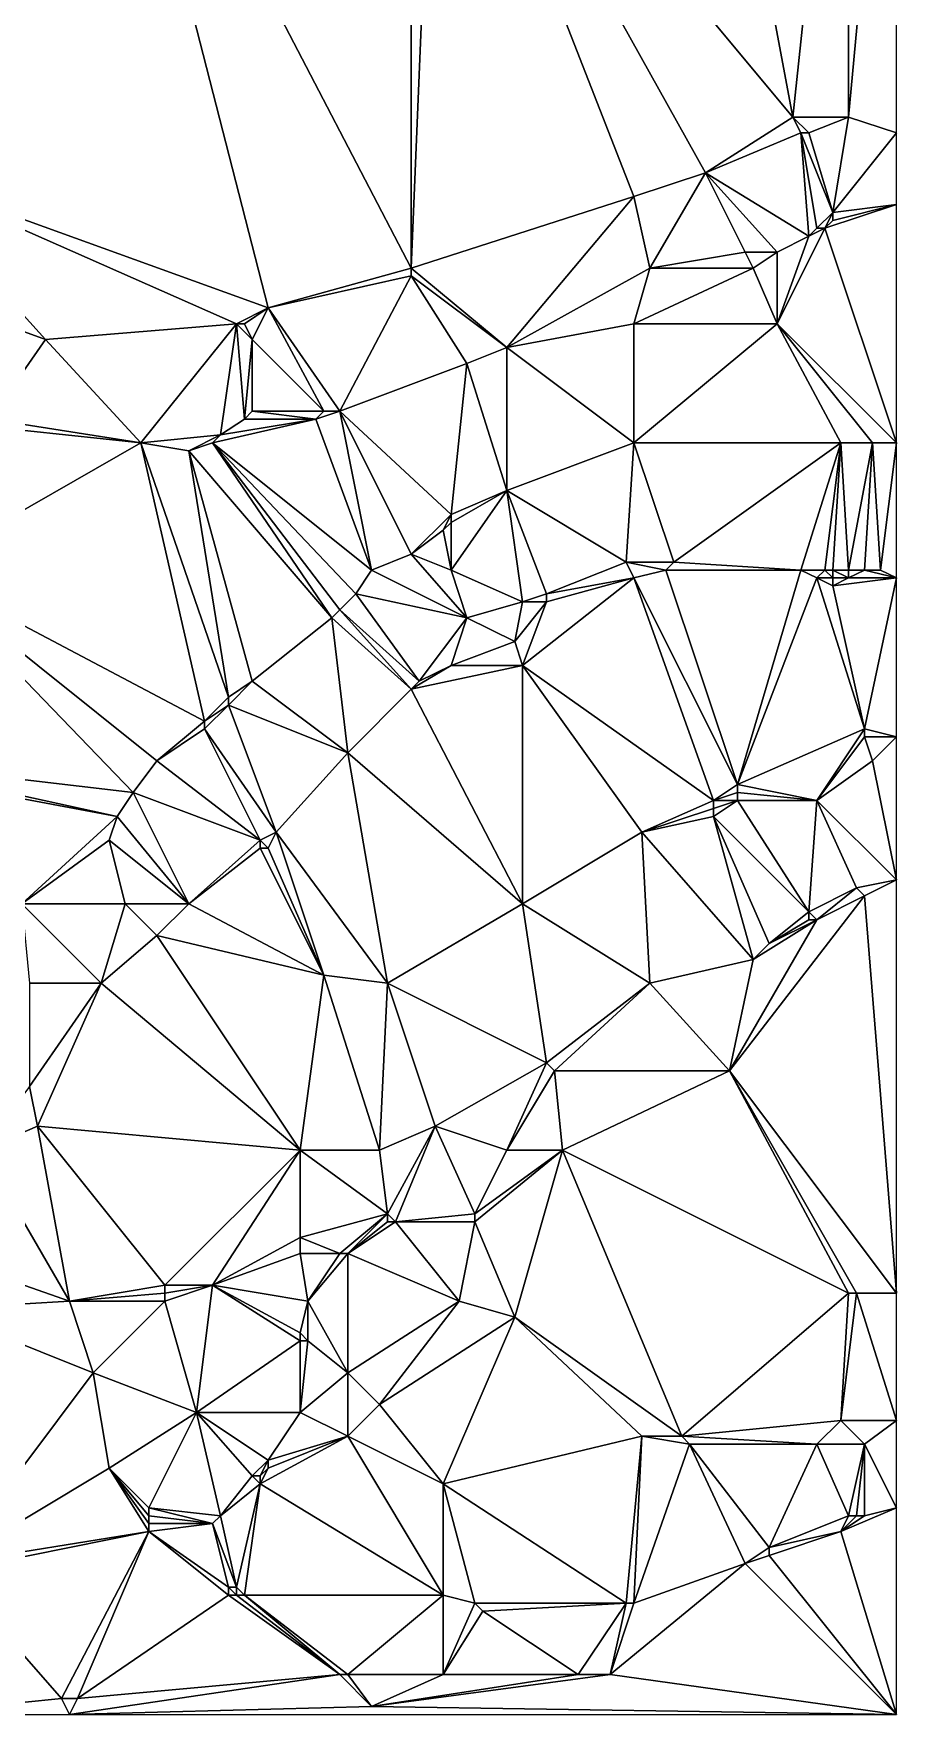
# Model space of a CAD drawing. Extents: x 2679276 to 2679656, y 1246784 to 1247152.
# Drawn here: x 2679601.5 to 2679655.8, y 1246784.2 to 1246890 of the extents above; entities that cross this region are included whole.
import ezdxf

# ---------------------------------------------------------------- set-up
doc = ezdxf.new("R2010")
doc.units = 0

msp = doc.modelspace()

# ---------------------------------------------------------------- linework, layer by layer
for points in [[(2679643.25, 1246916.75, 449.07), (2679649.25, 1246884.75, 450.57), (2679652.75, 1246917.75, 449.14)], [(2679649.25, 1246884.75, 450.57), (2679652.75, 1246884.75, 450.67), (2679652.75, 1246917.75, 449.14)], [(2679655.75, 1246917.25, 448.97), (2679652.75, 1246917.75, 449.14), (2679652.75, 1246884.75, 450.67)], [(2679649.25, 1246884.75, 450.57), (2679643.25, 1246916.75, 449.07), (2679626.75, 1246911.75, 448.66)], [(2679655.75, 1246883.75, 451.18), (2679655.75, 1246917.25, 448.97), (2679652.75, 1246884.75, 450.67)], [(2679606.25, 1246911.75, 448.49), (2679593.25, 1246912.25, 447.94), (2679589.25, 1246885.75, 448.99)], [(2679592.75, 1246881.25, 449.27), (2679606.25, 1246911.75, 448.49), (2679589.25, 1246885.75, 448.99)], [(2679606.25, 1246911.75, 448.49), (2679592.75, 1246881.25, 449.27), (2679616.25, 1246872.75, 450.06)], [(2679606.25, 1246911.75, 448.49), (2679625.25, 1246875.25, 450.03), (2679625.25, 1246911.75, 448.63)], [(2679616.25, 1246872.75, 450.06), (2679625.25, 1246875.25, 450.03), (2679606.25, 1246911.75, 448.49)], [(2679625.25, 1246911.75, 448.63), (2679625.25, 1246875.25, 450.03), (2679626.75, 1246911.75, 448.66)], [(2679639.25, 1246879.75, 450.43), (2679626.75, 1246911.75, 448.66), (2679625.25, 1246875.25, 450.03)], [(2679649.25, 1246884.75, 450.57), (2679626.75, 1246911.75, 448.66), (2679643.75, 1246881.25, 450.5)], [(2679643.75, 1246881.25, 450.5), (2679626.75, 1246911.75, 448.66), (2679639.25, 1246879.75, 450.43)], [(2679649.25, 1246884.75, 450.57), (2679643.75, 1246881.25, 450.5), (2679649.75, 1246883.75, 450.62)], [(2679649.25, 1246884.75, 450.57), (2679650.25, 1246883.75, 450.63), (2679652.75, 1246884.75, 450.67)], [(2679649.75, 1246883.75, 450.62), (2679650.25, 1246883.75, 450.63), (2679649.25, 1246884.75, 450.57)], [(2679650.25, 1246883.75, 450.63), (2679651.75, 1246878.75, 452.32), (2679652.75, 1246884.75, 450.67)], [(2679655.75, 1246883.75, 451.18), (2679652.75, 1246884.75, 450.67), (2679651.75, 1246878.75, 452.32)], [(2679643.75, 1246881.25, 450.5), (2679650.25, 1246877.25, 452.44), (2679649.75, 1246883.75, 450.62)], [(2679651.75, 1246878.75, 452.32), (2679649.75, 1246883.75, 450.62), (2679650.75, 1246877.75, 452.4)], [(2679650.25, 1246883.75, 450.63), (2679649.75, 1246883.75, 450.62), (2679651.75, 1246878.75, 452.32)], [(2679650.75, 1246877.75, 452.4), (2679649.75, 1246883.75, 450.62), (2679650.25, 1246877.25, 452.44)], [(2679655.75, 1246883.75, 451.18), (2679651.75, 1246878.75, 452.32), (2679655.75, 1246879.25, 452.34)], [(2679602.25, 1246870.75, 450.13), (2679592.75, 1246881.25, 449.27), (2679596.75, 1246872.75, 450.11)], [(2679614.25, 1246871.75, 450.02), (2679592.75, 1246881.25, 449.27), (2679602.25, 1246870.75, 450.13)], [(2679614.25, 1246871.75, 450.02), (2679616.25, 1246872.75, 450.06), (2679592.75, 1246881.25, 449.27)], [(2679640.25, 1246875.25, 452.14), (2679643.75, 1246881.25, 450.5), (2679639.25, 1246879.75, 450.43)], [(2679643.75, 1246881.25, 450.5), (2679640.25, 1246875.25, 452.14), (2679646.25, 1246876.25, 452.29)], [(2679648.25, 1246876.25, 452.45), (2679650.25, 1246877.25, 452.44), (2679643.75, 1246881.25, 450.5)], [(2679648.25, 1246876.25, 452.45), (2679643.75, 1246881.25, 450.5), (2679646.25, 1246876.25, 452.29)], [(2679625.25, 1246875.25, 450.03), (2679631.25, 1246870.25, 452.59), (2679639.25, 1246879.75, 450.43)], [(2679640.25, 1246875.25, 452.14), (2679639.25, 1246879.75, 450.43), (2679631.25, 1246870.25, 452.59)], [(2679651.75, 1246878.25, 452.39), (2679651.25, 1246877.75, 452.42), (2679655.75, 1246879.25, 452.34)], [(2679655.75, 1246864.25, 452.66), (2679655.75, 1246879.25, 452.34), (2679651.25, 1246877.75, 452.42)], [(2679651.75, 1246878.25, 452.39), (2679655.75, 1246879.25, 452.34), (2679651.75, 1246878.75, 452.32)], [(2679651.25, 1246877.75, 452.42), (2679651.75, 1246878.75, 452.32), (2679650.75, 1246877.75, 452.4)], [(2679651.75, 1246878.25, 452.39), (2679651.75, 1246878.75, 452.32), (2679651.25, 1246877.75, 452.42)], [(2679650.25, 1246877.25, 452.44), (2679648.25, 1246871.75, 452.54), (2679651.25, 1246877.75, 452.42)], [(2679651.25, 1246877.75, 452.42), (2679648.25, 1246871.75, 452.54), (2679655.75, 1246864.25, 452.66)], [(2679648.25, 1246876.25, 452.45), (2679648.25, 1246871.75, 452.54), (2679650.25, 1246877.25, 452.44)], [(2679651.25, 1246877.75, 452.42), (2679650.75, 1246877.75, 452.4), (2679650.25, 1246877.25, 452.44)], [(2679640.25, 1246875.25, 452.14), (2679646.75, 1246875.25, 452.45), (2679646.25, 1246876.25, 452.29)], [(2679646.75, 1246875.25, 452.45), (2679648.25, 1246876.25, 452.45), (2679646.25, 1246876.25, 452.29)], [(2679646.75, 1246875.25, 452.45), (2679648.25, 1246871.75, 452.54), (2679648.25, 1246876.25, 452.45)], [(2679625.25, 1246875.25, 450.03), (2679616.25, 1246872.75, 450.06), (2679625.25, 1246874.75, 450.08)], [(2679625.25, 1246875.25, 450.03), (2679625.25, 1246874.75, 450.08), (2679631.25, 1246870.25, 452.59)], [(2679639.25, 1246871.75, 452.65), (2679640.25, 1246875.25, 452.14), (2679631.25, 1246870.25, 452.59)], [(2679639.25, 1246871.75, 452.65), (2679646.75, 1246875.25, 452.45), (2679640.25, 1246875.25, 452.14)], [(2679646.75, 1246875.25, 452.45), (2679639.25, 1246871.75, 452.65), (2679648.25, 1246871.75, 452.54)], [(2679625.25, 1246874.75, 450.08), (2679616.25, 1246872.75, 450.06), (2679620.75, 1246866.25, 452.6)], [(2679628.75, 1246869.25, 452.76), (2679625.25, 1246874.75, 450.08), (2679620.75, 1246866.25, 452.6)], [(2679628.75, 1246869.25, 452.76), (2679631.25, 1246870.25, 452.59), (2679625.25, 1246874.75, 450.08)], [(2679602.25, 1246870.75, 450.13), (2679596.75, 1246872.75, 450.11), (2679598.75, 1246865.75, 451.72)], [(2679616.25, 1246872.75, 450.06), (2679614.25, 1246871.75, 450.02), (2679614.75, 1246871.75, 450.04)], [(2679614.75, 1246871.75, 450.04), (2679615.25, 1246870.75, 450.28), (2679616.25, 1246872.75, 450.06)], [(2679619.75, 1246866.25, 452.52), (2679616.25, 1246872.75, 450.06), (2679615.25, 1246870.75, 450.28)], [(2679619.75, 1246866.25, 452.52), (2679620.75, 1246866.25, 452.6), (2679616.25, 1246872.75, 450.06)], [(2679608.25, 1246864.25, 452.33), (2679614.25, 1246871.75, 450.02), (2679602.25, 1246870.75, 450.13)], [(2679614.25, 1246871.75, 450.02), (2679608.25, 1246864.25, 452.33), (2679613.25, 1246864.75, 452.36)], [(2679613.25, 1246864.75, 452.36), (2679614.75, 1246865.75, 452.29), (2679614.25, 1246871.75, 450.02)], [(2679614.75, 1246865.75, 452.29), (2679615.25, 1246870.75, 450.28), (2679614.25, 1246871.75, 450.02)], [(2679614.75, 1246871.75, 450.04), (2679614.25, 1246871.75, 450.02), (2679615.25, 1246870.75, 450.28)], [(2679639.25, 1246871.75, 452.65), (2679631.25, 1246870.25, 452.59), (2679639.25, 1246864.25, 453.15)], [(2679639.25, 1246864.25, 453.15), (2679652.25, 1246864.25, 452.68), (2679648.25, 1246871.75, 452.54)], [(2679639.25, 1246864.25, 453.15), (2679648.25, 1246871.75, 452.54), (2679639.25, 1246871.75, 452.65)], [(2679654.25, 1246864.25, 452.66), (2679655.75, 1246864.25, 452.66), (2679648.25, 1246871.75, 452.54)], [(2679652.25, 1246864.25, 452.68), (2679654.25, 1246864.25, 452.66), (2679648.25, 1246871.75, 452.54)], [(2679602.25, 1246870.75, 450.13), (2679598.75, 1246865.75, 451.72), (2679608.25, 1246864.25, 452.33)], [(2679615.25, 1246870.75, 450.28), (2679614.75, 1246865.75, 452.29), (2679615.25, 1246866.25, 452.2)], [(2679615.25, 1246870.75, 450.28), (2679615.25, 1246866.25, 452.2), (2679619.75, 1246866.25, 452.52)], [(2679628.75, 1246869.25, 452.76), (2679631.25, 1246861.25, 453.09), (2679631.25, 1246870.25, 452.59)], [(2679639.25, 1246864.25, 453.15), (2679631.25, 1246870.25, 452.59), (2679631.25, 1246861.25, 453.09)], [(2679628.75, 1246869.25, 452.76), (2679620.75, 1246866.25, 452.6), (2679627.75, 1246859.75, 452.98)], [(2679628.75, 1246869.25, 452.76), (2679627.75, 1246859.75, 452.98), (2679631.25, 1246861.25, 453.09)], [(2679598.75, 1246865.25, 451.78), (2679608.25, 1246864.25, 452.33), (2679598.75, 1246865.75, 451.72)], [(2679622.75, 1246856.25, 453.14), (2679619.25, 1246865.75, 452.55), (2679612.75, 1246864.25, 452.39)], [(2679612.75, 1246864.25, 452.39), (2679619.25, 1246865.75, 452.55), (2679613.25, 1246864.75, 452.36)], [(2679614.75, 1246865.75, 452.29), (2679613.25, 1246864.75, 452.36), (2679619.25, 1246865.75, 452.55)], [(2679614.75, 1246865.75, 452.29), (2679619.25, 1246865.75, 452.55), (2679615.25, 1246866.25, 452.2)], [(2679619.25, 1246865.75, 452.55), (2679619.75, 1246866.25, 452.52), (2679615.25, 1246866.25, 452.2)], [(2679622.75, 1246856.25, 453.14), (2679620.75, 1246866.25, 452.6), (2679619.25, 1246865.75, 452.55)], [(2679619.75, 1246866.25, 452.52), (2679619.25, 1246865.75, 452.55), (2679620.75, 1246866.25, 452.6)], [(2679620.75, 1246866.25, 452.6), (2679625.25, 1246857.25, 453.2), (2679627.75, 1246859.75, 452.98)], [(2679622.75, 1246856.25, 453.14), (2679625.25, 1246857.25, 453.2), (2679620.75, 1246866.25, 452.6)], [(2679608.25, 1246864.25, 452.33), (2679598.75, 1246865.25, 451.78), (2679594.25, 1246856.25, 451.73)], [(2679611.25, 1246863.75, 452.41), (2679613.25, 1246864.75, 452.36), (2679608.25, 1246864.25, 452.33)], [(2679613.25, 1246864.75, 452.36), (2679611.25, 1246863.75, 452.41), (2679612.75, 1246864.25, 452.39)], [(2679612.25, 1246846.75, 453.4), (2679608.25, 1246864.25, 452.33), (2679594.25, 1246856.25, 451.73)], [(2679608.25, 1246864.25, 452.33), (2679612.25, 1246846.75, 453.4), (2679613.75, 1246848.25, 453.35)], [(2679611.25, 1246863.75, 452.41), (2679608.25, 1246864.25, 452.33), (2679613.75, 1246848.25, 453.35)], [(2679611.25, 1246863.75, 452.41), (2679620.25, 1246853.25, 453.25), (2679612.75, 1246864.25, 452.39)], [(2679615.25, 1246849.25, 453.34), (2679620.25, 1246853.25, 453.25), (2679611.25, 1246863.75, 452.41)], [(2679613.75, 1246848.25, 453.35), (2679615.25, 1246849.25, 453.34), (2679611.25, 1246863.75, 452.41)], [(2679620.75, 1246853.75, 453.24), (2679621.75, 1246854.75, 453.22), (2679612.75, 1246864.25, 452.39)], [(2679620.75, 1246853.75, 453.24), (2679612.75, 1246864.25, 452.39), (2679620.25, 1246853.25, 453.25)], [(2679622.75, 1246856.25, 453.14), (2679612.75, 1246864.25, 452.39), (2679621.75, 1246854.75, 453.22)], [(2679639.25, 1246864.25, 453.15), (2679631.25, 1246861.25, 453.09), (2679638.75, 1246856.75, 455.28)], [(2679639.25, 1246864.25, 453.15), (2679638.75, 1246856.75, 455.28), (2679641.75, 1246856.75, 455.24)], [(2679639.25, 1246864.25, 453.15), (2679641.75, 1246856.75, 455.24), (2679652.25, 1246864.25, 452.68)], [(2679649.75, 1246856.25, 455.33), (2679652.25, 1246864.25, 452.68), (2679641.75, 1246856.75, 455.24)], [(2679652.25, 1246864.25, 452.68), (2679649.75, 1246856.25, 455.33), (2679651.25, 1246856.25, 455.32)], [(2679651.25, 1246856.25, 455.32), (2679651.75, 1246856.25, 455.32), (2679652.25, 1246864.25, 452.68)], [(2679651.75, 1246856.25, 455.32), (2679652.75, 1246856.25, 455.31), (2679652.25, 1246864.25, 452.68)], [(2679654.25, 1246864.25, 452.66), (2679652.25, 1246864.25, 452.68), (2679652.75, 1246856.25, 455.31)], [(2679654.25, 1246864.25, 452.66), (2679652.75, 1246856.25, 455.31), (2679653.75, 1246856.25, 455.28)], [(2679653.75, 1246856.25, 455.28), (2679654.75, 1246856.25, 455.25), (2679654.25, 1246864.25, 452.66)], [(2679655.75, 1246864.25, 452.66), (2679654.25, 1246864.25, 452.66), (2679654.75, 1246856.25, 455.25)], [(2679655.75, 1246855.75, 455.32), (2679655.75, 1246864.25, 452.66), (2679654.75, 1246856.25, 455.25)], [(2679627.75, 1246859.25, 453.01), (2679627.75, 1246856.25, 453.78), (2679631.25, 1246861.25, 453.09)], [(2679632.25, 1246854.25, 455.27), (2679631.25, 1246861.25, 453.09), (2679627.75, 1246856.25, 453.78)], [(2679627.75, 1246859.25, 453.01), (2679631.25, 1246861.25, 453.09), (2679627.75, 1246859.75, 452.98)], [(2679631.25, 1246861.25, 453.09), (2679633.75, 1246854.75, 455.33), (2679638.75, 1246856.75, 455.28)], [(2679631.25, 1246861.25, 453.09), (2679632.25, 1246854.25, 455.27), (2679633.75, 1246854.75, 455.33)], [(2679627.25, 1246858.75, 453.02), (2679627.75, 1246859.75, 452.98), (2679625.25, 1246857.25, 453.2)], [(2679627.75, 1246859.25, 453.01), (2679627.75, 1246859.75, 452.98), (2679627.25, 1246858.75, 453.02)], [(2679627.25, 1246858.75, 453.02), (2679627.75, 1246856.25, 453.78), (2679627.75, 1246859.25, 453.01)], [(2679627.25, 1246858.75, 453.02), (2679625.25, 1246857.25, 453.2), (2679627.75, 1246856.25, 453.78)], [(2679622.75, 1246856.25, 453.14), (2679628.75, 1246853.25, 455.05), (2679625.25, 1246857.25, 453.2)], [(2679627.75, 1246856.25, 453.78), (2679625.25, 1246857.25, 453.2), (2679628.75, 1246853.25, 455.05)], [(2679594.25, 1246856.25, 451.73), (2679590.75, 1246844.25, 452.77), (2679607.75, 1246842.25, 453.56)], [(2679612.25, 1246846.75, 453.4), (2679594.25, 1246856.25, 451.73), (2679609.25, 1246844.25, 453.46)], [(2679609.25, 1246844.25, 453.46), (2679594.25, 1246856.25, 451.73), (2679607.75, 1246842.25, 453.56)], [(2679621.75, 1246854.75, 453.22), (2679628.75, 1246853.25, 455.05), (2679622.75, 1246856.25, 453.14)], [(2679627.75, 1246856.25, 453.78), (2679628.75, 1246853.25, 455.05), (2679632.25, 1246854.25, 455.27)], [(2679639.25, 1246855.75, 455.38), (2679638.75, 1246856.75, 455.28), (2679633.75, 1246854.75, 455.33)], [(2679641.25, 1246856.25, 455.32), (2679641.75, 1246856.75, 455.24), (2679638.75, 1246856.75, 455.28)], [(2679638.75, 1246856.75, 455.28), (2679639.25, 1246855.75, 455.38), (2679641.25, 1246856.25, 455.32)], [(2679639.25, 1246855.75, 455.38), (2679645.75, 1246842.75, 456.03), (2679641.25, 1246856.25, 455.32)], [(2679641.25, 1246856.25, 455.32), (2679649.75, 1246856.25, 455.33), (2679641.75, 1246856.75, 455.24)], [(2679649.75, 1246856.25, 455.33), (2679641.25, 1246856.25, 455.32), (2679645.75, 1246842.75, 456.03)], [(2679650.75, 1246855.75, 455.41), (2679649.75, 1246856.25, 455.33), (2679645.75, 1246842.75, 456.03)], [(2679649.75, 1246856.25, 455.33), (2679650.75, 1246855.75, 455.41), (2679651.25, 1246856.25, 455.32)], [(2679651.75, 1246855.75, 455.41), (2679651.25, 1246856.25, 455.32), (2679650.75, 1246855.75, 455.41)], [(2679651.25, 1246856.25, 455.32), (2679651.75, 1246855.75, 455.41), (2679651.75, 1246856.25, 455.32)], [(2679651.75, 1246856.25, 455.32), (2679652.75, 1246855.75, 455.41), (2679652.75, 1246856.25, 455.31)], [(2679651.75, 1246856.25, 455.32), (2679651.75, 1246855.75, 455.41), (2679652.75, 1246855.75, 455.41)], [(2679655.75, 1246855.75, 455.32), (2679653.75, 1246856.25, 455.28), (2679652.75, 1246855.75, 455.41)], [(2679652.75, 1246856.25, 455.31), (2679652.75, 1246855.75, 455.41), (2679653.75, 1246856.25, 455.28)], [(2679653.75, 1246856.25, 455.28), (2679655.75, 1246855.75, 455.32), (2679654.75, 1246856.25, 455.25)], [(2679639.25, 1246855.75, 455.38), (2679633.75, 1246854.25, 455.39), (2679632.25, 1246850.25, 455.62)], [(2679639.25, 1246855.75, 455.38), (2679632.25, 1246850.25, 455.62), (2679644.25, 1246841.75, 456.09)], [(2679633.75, 1246854.75, 455.33), (2679633.75, 1246854.25, 455.39), (2679639.25, 1246855.75, 455.38)], [(2679644.25, 1246841.75, 456.09), (2679645.75, 1246842.75, 456.03), (2679639.25, 1246855.75, 455.38)], [(2679650.75, 1246855.75, 455.41), (2679645.75, 1246842.75, 456.03), (2679653.75, 1246846.25, 456.08)], [(2679651.75, 1246855.25, 455.49), (2679650.75, 1246855.75, 455.41), (2679653.75, 1246846.25, 456.08)], [(2679651.75, 1246855.75, 455.41), (2679650.75, 1246855.75, 455.41), (2679651.75, 1246855.25, 455.49)], [(2679655.75, 1246855.75, 455.32), (2679651.75, 1246855.25, 455.49), (2679653.75, 1246846.25, 456.08)], [(2679651.75, 1246855.25, 455.49), (2679655.75, 1246855.75, 455.32), (2679652.75, 1246855.75, 455.41)], [(2679651.75, 1246855.75, 455.41), (2679651.75, 1246855.25, 455.49), (2679652.75, 1246855.75, 455.41)], [(2679655.75, 1246855.75, 455.32), (2679653.75, 1246846.25, 456.08), (2679655.75, 1246845.75, 456.26)], [(2679620.75, 1246853.75, 453.24), (2679625.75, 1246849.25, 455.44), (2679621.75, 1246854.75, 453.22)], [(2679621.75, 1246854.75, 453.22), (2679625.75, 1246849.25, 455.44), (2679628.75, 1246853.25, 455.05)], [(2679631.75, 1246851.75, 455.49), (2679632.25, 1246854.25, 455.27), (2679628.75, 1246853.25, 455.05)], [(2679631.75, 1246851.75, 455.49), (2679632.25, 1246850.25, 455.62), (2679633.75, 1246854.25, 455.39)], [(2679633.75, 1246854.25, 455.39), (2679632.25, 1246854.25, 455.27), (2679631.75, 1246851.75, 455.49)], [(2679633.75, 1246854.75, 455.33), (2679632.25, 1246854.25, 455.27), (2679633.75, 1246854.25, 455.39)], [(2679615.25, 1246849.25, 453.34), (2679621.25, 1246844.75, 455.46), (2679620.25, 1246853.25, 453.25)], [(2679625.25, 1246848.75, 455.43), (2679620.75, 1246853.75, 453.24), (2679620.25, 1246853.25, 453.25)], [(2679625.25, 1246848.75, 455.43), (2679620.25, 1246853.25, 453.25), (2679621.25, 1246844.75, 455.46)], [(2679625.25, 1246848.75, 455.43), (2679625.75, 1246849.25, 455.44), (2679620.75, 1246853.75, 453.24)], [(2679627.75, 1246850.25, 455.49), (2679628.75, 1246853.25, 455.05), (2679625.75, 1246849.25, 455.44)], [(2679627.75, 1246850.25, 455.49), (2679631.75, 1246851.75, 455.49), (2679628.75, 1246853.25, 455.05)], [(2679631.75, 1246851.75, 455.49), (2679627.75, 1246850.25, 455.49), (2679632.25, 1246850.25, 455.62)], [(2679632.25, 1246835.25, 456.62), (2679632.25, 1246850.25, 455.62), (2679625.25, 1246848.75, 455.43)], [(2679627.75, 1246850.25, 455.49), (2679625.25, 1246848.75, 455.43), (2679632.25, 1246850.25, 455.62)], [(2679625.75, 1246849.25, 455.44), (2679625.25, 1246848.75, 455.43), (2679627.75, 1246850.25, 455.49)], [(2679639.75, 1246839.75, 456.33), (2679632.25, 1246850.25, 455.62), (2679632.25, 1246835.25, 456.62)], [(2679639.75, 1246839.75, 456.33), (2679644.25, 1246841.75, 456.09), (2679632.25, 1246850.25, 455.62)], [(2679613.75, 1246847.75, 453.4), (2679621.25, 1246844.75, 455.46), (2679615.25, 1246849.25, 453.34)], [(2679613.75, 1246848.25, 453.35), (2679613.75, 1246847.75, 453.4), (2679615.25, 1246849.25, 453.34)], [(2679625.25, 1246848.75, 455.43), (2679621.25, 1246844.75, 455.46), (2679632.25, 1246835.25, 456.62)], [(2679613.75, 1246847.75, 453.4), (2679613.75, 1246848.25, 453.35), (2679612.25, 1246846.75, 453.4)], [(2679612.25, 1246846.25, 453.46), (2679616.75, 1246839.75, 455.62), (2679613.75, 1246847.75, 453.4)], [(2679612.25, 1246846.75, 453.4), (2679612.25, 1246846.25, 453.46), (2679613.75, 1246847.75, 453.4)], [(2679621.25, 1246844.75, 455.46), (2679613.75, 1246847.75, 453.4), (2679616.75, 1246839.75, 455.62)], [(2679612.25, 1246846.75, 453.4), (2679609.25, 1246844.25, 453.46), (2679612.25, 1246846.25, 453.46)], [(2679609.25, 1246844.25, 453.46), (2679615.75, 1246839.25, 455.56), (2679612.25, 1246846.25, 453.46)], [(2679616.75, 1246839.75, 455.62), (2679612.25, 1246846.25, 453.46), (2679615.75, 1246839.25, 455.56)], [(2679645.75, 1246842.75, 456.03), (2679650.75, 1246841.75, 456.69), (2679653.75, 1246846.25, 456.08)], [(2679653.75, 1246845.75, 456.14), (2679653.75, 1246846.25, 456.08), (2679650.75, 1246841.75, 456.69)], [(2679654.25, 1246844.25, 456.46), (2679653.75, 1246845.75, 456.14), (2679650.75, 1246841.75, 456.69)], [(2679653.75, 1246846.25, 456.08), (2679653.75, 1246845.75, 456.14), (2679655.75, 1246845.75, 456.26)], [(2679654.25, 1246844.25, 456.46), (2679655.75, 1246845.75, 456.26), (2679653.75, 1246845.75, 456.14)], [(2679654.25, 1246844.25, 456.46), (2679655.75, 1246836.75, 458.7), (2679655.75, 1246845.75, 456.26)], [(2679616.75, 1246839.75, 455.62), (2679623.75, 1246830.25, 456.81), (2679621.25, 1246844.75, 455.46)], [(2679632.25, 1246835.25, 456.62), (2679621.25, 1246844.75, 455.46), (2679623.75, 1246830.25, 456.81)], [(2679590.75, 1246844.25, 452.77), (2679590.75, 1246843.75, 452.8), (2679606.75, 1246840.75, 453.63)], [(2679606.75, 1246840.75, 453.63), (2679607.75, 1246842.25, 453.56), (2679590.75, 1246844.25, 452.77)], [(2679600.75, 1246835.25, 453.55), (2679606.75, 1246840.75, 453.63), (2679590.75, 1246843.75, 452.8)], [(2679609.25, 1246844.25, 453.46), (2679607.75, 1246842.25, 453.56), (2679615.75, 1246839.25, 455.56)], [(2679654.25, 1246844.25, 456.46), (2679650.75, 1246841.75, 456.69), (2679655.75, 1246836.75, 458.7)], [(2679606.75, 1246840.75, 453.63), (2679611.25, 1246835.25, 455.54), (2679607.75, 1246842.25, 453.56)], [(2679607.75, 1246842.25, 453.56), (2679611.25, 1246835.25, 455.54), (2679615.75, 1246839.25, 455.56)], [(2679645.75, 1246842.75, 456.03), (2679644.25, 1246841.75, 456.09), (2679645.75, 1246842.25, 456.08)], [(2679644.25, 1246841.75, 456.09), (2679645.75, 1246841.75, 456.14), (2679645.75, 1246842.25, 456.08)], [(2679645.75, 1246842.25, 456.08), (2679650.75, 1246841.75, 456.69), (2679645.75, 1246842.75, 456.03)], [(2679645.75, 1246841.75, 456.14), (2679650.75, 1246841.75, 456.69), (2679645.75, 1246842.25, 456.08)], [(2679644.25, 1246841.75, 456.09), (2679639.75, 1246839.75, 456.33), (2679644.25, 1246841.25, 456.15)], [(2679644.25, 1246841.25, 456.15), (2679639.75, 1246839.75, 456.33), (2679644.25, 1246840.75, 456.22)], [(2679644.25, 1246841.25, 456.15), (2679644.25, 1246840.75, 456.22), (2679645.75, 1246841.75, 456.14)], [(2679644.25, 1246841.75, 456.09), (2679644.25, 1246841.25, 456.15), (2679645.75, 1246841.75, 456.14)], [(2679650.25, 1246834.75, 458.64), (2679645.75, 1246841.75, 456.14), (2679644.25, 1246840.75, 456.22)], [(2679645.75, 1246841.75, 456.14), (2679650.25, 1246834.75, 458.64), (2679650.75, 1246841.75, 456.69)], [(2679653.25, 1246836.25, 458.52), (2679650.75, 1246841.75, 456.69), (2679650.25, 1246834.75, 458.64)], [(2679653.25, 1246836.25, 458.52), (2679655.75, 1246836.75, 458.7), (2679650.75, 1246841.75, 456.69)], [(2679606.75, 1246840.75, 453.63), (2679600.75, 1246835.25, 453.55), (2679606.25, 1246839.25, 453.76)], [(2679606.75, 1246840.75, 453.63), (2679606.25, 1246839.25, 453.76), (2679611.25, 1246835.25, 455.54)], [(2679644.25, 1246840.75, 456.22), (2679639.75, 1246839.75, 456.33), (2679646.75, 1246831.75, 458.8)], [(2679647.75, 1246832.75, 458.8), (2679650.25, 1246834.75, 458.64), (2679644.25, 1246840.75, 456.22)], [(2679646.75, 1246831.75, 458.8), (2679647.75, 1246832.75, 458.8), (2679644.25, 1246840.75, 456.22)], [(2679600.75, 1246835.25, 453.55), (2679607.25, 1246835.25, 454.75), (2679606.25, 1246839.25, 453.76)], [(2679607.25, 1246835.25, 454.75), (2679611.25, 1246835.25, 455.54), (2679606.25, 1246839.25, 453.76)], [(2679615.75, 1246839.25, 455.56), (2679611.25, 1246835.25, 455.54), (2679615.75, 1246838.75, 455.64)], [(2679616.25, 1246838.75, 455.69), (2679616.75, 1246839.75, 455.62), (2679615.75, 1246839.25, 455.56)], [(2679616.25, 1246838.75, 455.69), (2679615.75, 1246839.25, 455.56), (2679615.75, 1246838.75, 455.64)], [(2679619.75, 1246830.75, 456.51), (2679616.75, 1246839.75, 455.62), (2679616.25, 1246838.75, 455.69)], [(2679619.75, 1246830.75, 456.51), (2679623.75, 1246830.25, 456.81), (2679616.75, 1246839.75, 455.62)], [(2679632.25, 1246835.25, 456.62), (2679640.25, 1246830.25, 458.65), (2679639.75, 1246839.75, 456.33)], [(2679646.75, 1246831.75, 458.8), (2679639.75, 1246839.75, 456.33), (2679640.25, 1246830.25, 458.65)], [(2679611.25, 1246835.25, 455.54), (2679619.75, 1246830.75, 456.51), (2679615.75, 1246838.75, 455.64)], [(2679616.25, 1246838.75, 455.69), (2679615.75, 1246838.75, 455.64), (2679619.75, 1246830.75, 456.51)], [(2679650.25, 1246834.75, 458.64), (2679650.75, 1246834.25, 458.71), (2679653.25, 1246836.25, 458.52)], [(2679653.75, 1246835.75, 458.62), (2679653.25, 1246836.25, 458.52), (2679650.75, 1246834.25, 458.71)], [(2679653.75, 1246835.75, 458.62), (2679655.75, 1246836.75, 458.7), (2679653.25, 1246836.25, 458.52)], [(2679655.75, 1246836.75, 458.7), (2679653.75, 1246835.75, 458.62), (2679655.75, 1246810.75, 459.06)], [(2679600.75, 1246835.25, 453.55), (2679605.75, 1246830.25, 455.71), (2679607.25, 1246835.25, 454.75)], [(2679605.75, 1246830.25, 455.71), (2679600.75, 1246835.25, 453.55), (2679601.25, 1246830.25, 454.38)], [(2679605.75, 1246830.25, 455.71), (2679609.25, 1246833.25, 455.65), (2679607.25, 1246835.25, 454.75)], [(2679611.25, 1246835.25, 455.54), (2679607.25, 1246835.25, 454.75), (2679609.25, 1246833.25, 455.65)], [(2679619.75, 1246830.75, 456.51), (2679611.25, 1246835.25, 455.54), (2679609.25, 1246833.25, 455.65)], [(2679633.75, 1246825.25, 458.81), (2679632.25, 1246835.25, 456.62), (2679623.75, 1246830.25, 456.81)], [(2679632.25, 1246835.25, 456.62), (2679633.75, 1246825.25, 458.81), (2679640.25, 1246830.25, 458.65)], [(2679655.75, 1246810.75, 459.06), (2679653.75, 1246835.75, 458.62), (2679645.25, 1246824.75, 458.77)], [(2679650.75, 1246834.25, 458.71), (2679645.25, 1246824.75, 458.77), (2679653.75, 1246835.75, 458.62)], [(2679646.75, 1246831.75, 458.8), (2679645.25, 1246824.75, 458.77), (2679650.75, 1246834.25, 458.71)], [(2679647.75, 1246832.75, 458.8), (2679646.75, 1246831.75, 458.8), (2679650.75, 1246834.25, 458.71)], [(2679647.75, 1246832.75, 458.8), (2679650.25, 1246834.25, 458.7), (2679650.25, 1246834.75, 458.64)], [(2679650.25, 1246834.25, 458.7), (2679647.75, 1246832.75, 458.8), (2679650.75, 1246834.25, 458.71)], [(2679650.25, 1246834.25, 458.7), (2679650.75, 1246834.25, 458.71), (2679650.25, 1246834.75, 458.64)], [(2679605.75, 1246830.25, 455.71), (2679618.25, 1246819.75, 458.11), (2679609.25, 1246833.25, 455.65)], [(2679619.75, 1246830.75, 456.51), (2679609.25, 1246833.25, 455.65), (2679618.25, 1246819.75, 458.11)], [(2679646.75, 1246831.75, 458.8), (2679640.25, 1246830.25, 458.65), (2679645.25, 1246824.75, 458.77)], [(2679618.25, 1246819.75, 458.11), (2679623.25, 1246819.75, 458.66), (2679619.75, 1246830.75, 456.51)], [(2679623.75, 1246830.25, 456.81), (2679619.75, 1246830.75, 456.51), (2679623.25, 1246819.75, 458.66)], [(2679601.75, 1246821.25, 455.14), (2679605.75, 1246830.25, 455.71), (2679601.25, 1246823.75, 454.92)], [(2679605.75, 1246830.25, 455.71), (2679601.25, 1246830.25, 454.38), (2679601.25, 1246823.75, 454.92)], [(2679605.75, 1246830.25, 455.71), (2679601.75, 1246821.25, 455.14), (2679618.25, 1246819.75, 458.11)], [(2679623.75, 1246830.25, 456.81), (2679623.25, 1246819.75, 458.66), (2679626.75, 1246821.25, 458.78)], [(2679623.75, 1246830.25, 456.81), (2679626.75, 1246821.25, 458.78), (2679633.75, 1246825.25, 458.81)], [(2679633.75, 1246825.25, 458.81), (2679634.25, 1246824.75, 458.88), (2679640.25, 1246830.25, 458.65)], [(2679640.25, 1246830.25, 458.65), (2679634.25, 1246824.75, 458.88), (2679645.25, 1246824.75, 458.77)], [(2679631.25, 1246819.75, 459.08), (2679633.75, 1246825.25, 458.81), (2679626.75, 1246821.25, 458.78)], [(2679633.75, 1246825.25, 458.81), (2679631.25, 1246819.75, 459.08), (2679634.25, 1246824.75, 458.88)], [(2679634.75, 1246819.75, 459.03), (2679634.25, 1246824.75, 458.88), (2679631.25, 1246819.75, 459.08)], [(2679634.75, 1246819.75, 459.03), (2679645.25, 1246824.75, 458.77), (2679634.25, 1246824.75, 458.88)], [(2679634.75, 1246819.75, 459.03), (2679652.75, 1246810.75, 459.06), (2679645.25, 1246824.75, 458.77)], [(2679653.25, 1246810.75, 459.06), (2679655.75, 1246810.75, 459.06), (2679645.25, 1246824.75, 458.77)], [(2679652.75, 1246810.75, 459.06), (2679653.25, 1246810.75, 459.06), (2679645.25, 1246824.75, 458.77)], [(2679601.75, 1246821.25, 455.14), (2679601.25, 1246823.75, 454.92), (2679598.25, 1246819.75, 455.62)], [(2679598.25, 1246819.75, 455.62), (2679603.75, 1246810.25, 457), (2679601.75, 1246821.25, 455.14)], [(2679609.75, 1246811.25, 456.76), (2679601.75, 1246821.25, 455.14), (2679603.75, 1246810.25, 457)], [(2679609.75, 1246811.25, 456.76), (2679618.25, 1246819.75, 458.11), (2679601.75, 1246821.25, 455.14)], [(2679623.25, 1246819.75, 458.66), (2679623.75, 1246815.75, 459.21), (2679626.75, 1246821.25, 458.78)], [(2679623.75, 1246815.75, 459.21), (2679624.25, 1246815.25, 459.24), (2679626.75, 1246821.25, 458.78)], [(2679629.25, 1246815.75, 459.18), (2679626.75, 1246821.25, 458.78), (2679624.25, 1246815.25, 459.24)], [(2679631.25, 1246819.75, 459.08), (2679626.75, 1246821.25, 458.78), (2679629.25, 1246815.75, 459.18)], [(2679598.25, 1246819.75, 455.62), (2679593.75, 1246813.75, 456.59), (2679603.75, 1246810.25, 457)], [(2679609.75, 1246811.25, 456.76), (2679612.75, 1246811.25, 457.09), (2679618.25, 1246819.75, 458.11)], [(2679618.25, 1246814.25, 458.81), (2679618.25, 1246819.75, 458.11), (2679612.75, 1246811.25, 457.09)], [(2679618.25, 1246819.75, 458.11), (2679618.25, 1246814.25, 458.81), (2679623.75, 1246815.75, 459.21)], [(2679618.25, 1246819.75, 458.11), (2679623.75, 1246815.75, 459.21), (2679623.25, 1246819.75, 458.66)], [(2679631.25, 1246819.75, 459.08), (2679629.25, 1246815.75, 459.18), (2679634.75, 1246819.75, 459.03)], [(2679631.75, 1246809.25, 459.2), (2679634.75, 1246819.75, 459.03), (2679629.25, 1246815.25, 459.19)], [(2679629.25, 1246815.25, 459.19), (2679634.75, 1246819.75, 459.03), (2679629.25, 1246815.75, 459.18)], [(2679634.75, 1246819.75, 459.03), (2679631.75, 1246809.25, 459.2), (2679642.25, 1246801.75, 459.25)], [(2679634.75, 1246819.75, 459.03), (2679642.25, 1246801.75, 459.25), (2679652.75, 1246810.75, 459.06)], [(2679620.75, 1246813.25, 459.23), (2679623.75, 1246815.75, 459.21), (2679618.25, 1246814.25, 458.81)], [(2679620.75, 1246813.25, 459.23), (2679621.25, 1246813.25, 459.26), (2679623.75, 1246815.75, 459.21)], [(2679623.75, 1246815.25, 459.24), (2679623.75, 1246815.75, 459.21), (2679621.25, 1246813.25, 459.26)], [(2679623.75, 1246815.25, 459.24), (2679621.25, 1246813.25, 459.26), (2679624.25, 1246815.25, 459.24)], [(2679621.25, 1246813.25, 459.26), (2679628.25, 1246810.25, 459.22), (2679624.25, 1246815.25, 459.24)], [(2679623.75, 1246815.25, 459.24), (2679624.25, 1246815.25, 459.24), (2679623.75, 1246815.75, 459.21)], [(2679629.25, 1246815.25, 459.19), (2679629.25, 1246815.75, 459.18), (2679624.25, 1246815.25, 459.24)], [(2679624.25, 1246815.25, 459.24), (2679628.25, 1246810.25, 459.22), (2679629.25, 1246815.25, 459.19)], [(2679628.25, 1246810.25, 459.22), (2679631.75, 1246809.25, 459.2), (2679629.25, 1246815.25, 459.19)], [(2679595.25, 1246809.75, 457.2), (2679603.75, 1246810.25, 457), (2679593.75, 1246813.75, 456.59)], [(2679618.25, 1246813.25, 458.79), (2679618.25, 1246814.25, 458.81), (2679612.75, 1246811.25, 457.09)], [(2679618.25, 1246813.25, 458.79), (2679620.75, 1246813.25, 459.23), (2679618.25, 1246814.25, 458.81)], [(2679618.75, 1246810.25, 458.34), (2679618.25, 1246813.25, 458.79), (2679612.75, 1246811.25, 457.09)], [(2679618.75, 1246810.25, 458.34), (2679620.75, 1246813.25, 459.23), (2679618.25, 1246813.25, 458.79)], [(2679620.75, 1246813.25, 459.23), (2679618.75, 1246810.25, 458.34), (2679621.25, 1246813.25, 459.26)], [(2679621.25, 1246813.25, 459.26), (2679618.75, 1246810.25, 458.34), (2679621.25, 1246805.75, 458.14)], [(2679628.25, 1246810.25, 459.22), (2679621.25, 1246813.25, 459.26), (2679621.25, 1246805.75, 458.14)], [(2679609.75, 1246811.25, 456.76), (2679603.75, 1246810.25, 457), (2679609.75, 1246810.75, 456.8)], [(2679609.75, 1246810.75, 456.8), (2679603.75, 1246810.25, 457), (2679609.75, 1246810.25, 456.83)], [(2679609.75, 1246810.25, 456.83), (2679611.75, 1246803.25, 457.29), (2679612.75, 1246811.25, 457.09)], [(2679609.75, 1246810.75, 456.8), (2679609.75, 1246810.25, 456.83), (2679612.75, 1246811.25, 457.09)], [(2679609.75, 1246811.25, 456.76), (2679609.75, 1246810.75, 456.8), (2679612.75, 1246811.25, 457.09)], [(2679618.25, 1246807.75, 457.9), (2679612.75, 1246811.25, 457.09), (2679611.75, 1246803.25, 457.29)], [(2679618.75, 1246810.25, 458.34), (2679612.75, 1246811.25, 457.09), (2679618.25, 1246808.25, 457.94)], [(2679618.25, 1246808.25, 457.94), (2679612.75, 1246811.25, 457.09), (2679618.25, 1246807.75, 457.9)], [(2679652.75, 1246810.75, 459.06), (2679642.25, 1246801.75, 459.25), (2679652.25, 1246802.75, 459.45)], [(2679652.25, 1246802.75, 459.45), (2679655.75, 1246802.75, 459.63), (2679653.25, 1246810.75, 459.06)], [(2679653.25, 1246810.75, 459.06), (2679652.75, 1246810.75, 459.06), (2679652.25, 1246802.75, 459.45)], [(2679655.75, 1246810.75, 459.06), (2679653.25, 1246810.75, 459.06), (2679655.75, 1246802.75, 459.63)], [(2679605.25, 1246805.75, 457.79), (2679603.75, 1246810.25, 457), (2679595.25, 1246809.75, 457.2)], [(2679605.25, 1246805.75, 457.79), (2679595.25, 1246809.75, 457.2), (2679596.25, 1246793.75, 459.78)], [(2679605.25, 1246805.75, 457.79), (2679609.75, 1246810.25, 456.83), (2679603.75, 1246810.25, 457)], [(2679611.75, 1246803.25, 457.29), (2679609.75, 1246810.25, 456.83), (2679605.25, 1246805.75, 457.79)], [(2679618.75, 1246810.25, 458.34), (2679618.25, 1246808.25, 457.94), (2679618.75, 1246807.75, 457.97)], [(2679618.75, 1246807.75, 457.97), (2679621.25, 1246805.75, 458.14), (2679618.75, 1246810.25, 458.34)], [(2679623.25, 1246803.75, 458.24), (2679628.25, 1246810.25, 459.22), (2679621.25, 1246805.75, 458.14)], [(2679623.25, 1246803.75, 458.24), (2679631.75, 1246809.25, 459.2), (2679628.25, 1246810.25, 459.22)], [(2679623.25, 1246803.75, 458.24), (2679627.25, 1246798.75, 458.87), (2679631.75, 1246809.25, 459.2)], [(2679639.75, 1246801.75, 459.2), (2679631.75, 1246809.25, 459.2), (2679627.25, 1246798.75, 458.87)], [(2679639.75, 1246801.75, 459.2), (2679642.25, 1246801.75, 459.25), (2679631.75, 1246809.25, 459.2)], [(2679618.25, 1246807.75, 457.9), (2679611.75, 1246803.25, 457.29), (2679618.25, 1246803.25, 458.14)], [(2679618.25, 1246807.75, 457.9), (2679618.75, 1246807.75, 457.97), (2679618.25, 1246808.25, 457.94)], [(2679618.25, 1246807.75, 457.9), (2679618.25, 1246803.25, 458.14), (2679618.75, 1246807.75, 457.97)], [(2679618.75, 1246807.75, 457.97), (2679618.25, 1246803.25, 458.14), (2679621.25, 1246805.75, 458.14)], [(2679605.25, 1246805.75, 457.79), (2679596.25, 1246793.75, 459.78), (2679606.25, 1246799.75, 458.88)], [(2679605.25, 1246805.75, 457.79), (2679606.25, 1246799.75, 458.88), (2679611.75, 1246803.25, 457.29)], [(2679618.25, 1246803.25, 458.14), (2679621.25, 1246801.75, 458.41), (2679621.25, 1246805.75, 458.14)], [(2679623.25, 1246803.75, 458.24), (2679621.25, 1246805.75, 458.14), (2679621.25, 1246801.75, 458.41)], [(2679608.75, 1246797.25, 459.24), (2679611.75, 1246803.25, 457.29), (2679606.25, 1246799.75, 458.88)], [(2679611.75, 1246803.25, 457.29), (2679608.75, 1246797.25, 459.24), (2679613.25, 1246796.75, 459.25)], [(2679611.75, 1246803.25, 457.29), (2679615.25, 1246799.25, 458.86), (2679616.25, 1246800.25, 458.68)], [(2679611.75, 1246803.25, 457.29), (2679613.25, 1246796.75, 459.25), (2679615.25, 1246799.25, 458.86)], [(2679618.25, 1246803.25, 458.14), (2679611.75, 1246803.25, 457.29), (2679616.25, 1246800.25, 458.68)], [(2679618.25, 1246803.25, 458.14), (2679616.25, 1246800.25, 458.68), (2679621.25, 1246801.75, 458.41)], [(2679623.25, 1246803.75, 458.24), (2679621.25, 1246801.75, 458.41), (2679627.25, 1246798.75, 458.87)], [(2679652.25, 1246802.75, 459.45), (2679642.25, 1246801.75, 459.25), (2679650.75, 1246801.25, 459.45)], [(2679652.25, 1246802.75, 459.45), (2679650.75, 1246801.25, 459.45), (2679653.75, 1246801.25, 459.69)], [(2679655.75, 1246802.75, 459.63), (2679652.25, 1246802.75, 459.45), (2679653.75, 1246801.25, 459.69)], [(2679655.75, 1246802.75, 459.63), (2679653.75, 1246801.25, 459.69), (2679655.75, 1246797.25, 460.67)], [(2679621.25, 1246801.75, 458.41), (2679616.25, 1246799.75, 458.79), (2679615.75, 1246798.75, 458.98)], [(2679615.75, 1246798.75, 458.98), (2679627.25, 1246791.75, 460.21), (2679621.25, 1246801.75, 458.41)], [(2679616.25, 1246799.75, 458.79), (2679621.25, 1246801.75, 458.41), (2679616.25, 1246800.25, 458.68)], [(2679627.25, 1246798.75, 458.87), (2679621.25, 1246801.75, 458.41), (2679627.25, 1246791.75, 460.21)], [(2679639.75, 1246801.75, 459.2), (2679627.25, 1246798.75, 458.87), (2679638.75, 1246791.25, 461.3)], [(2679638.75, 1246791.25, 461.3), (2679639.25, 1246791.25, 461.32), (2679639.75, 1246801.75, 459.2)], [(2679642.75, 1246801.25, 459.29), (2679639.75, 1246801.75, 459.2), (2679639.25, 1246791.25, 461.32)], [(2679639.25, 1246791.25, 461.32), (2679646.25, 1246793.75, 461.02), (2679642.75, 1246801.25, 459.29)], [(2679642.25, 1246801.75, 459.25), (2679639.75, 1246801.75, 459.2), (2679642.75, 1246801.25, 459.29)], [(2679642.75, 1246801.25, 459.29), (2679650.75, 1246801.25, 459.45), (2679642.25, 1246801.75, 459.25)], [(2679650.75, 1246801.25, 459.45), (2679642.75, 1246801.25, 459.29), (2679647.75, 1246794.75, 460.81)], [(2679646.25, 1246793.75, 461.02), (2679647.75, 1246794.75, 460.81), (2679642.75, 1246801.25, 459.29)], [(2679652.75, 1246796.75, 460.78), (2679650.75, 1246801.25, 459.45), (2679647.75, 1246794.75, 460.81)], [(2679650.75, 1246801.25, 459.45), (2679652.75, 1246796.75, 460.78), (2679653.75, 1246801.25, 459.69)], [(2679653.25, 1246796.75, 460.84), (2679653.75, 1246801.25, 459.69), (2679652.75, 1246796.75, 460.78)], [(2679653.75, 1246796.75, 460.85), (2679653.75, 1246801.25, 459.69), (2679653.25, 1246796.75, 460.84)], [(2679653.75, 1246796.75, 460.85), (2679655.75, 1246797.25, 460.67), (2679653.75, 1246801.25, 459.69)], [(2679615.75, 1246799.25, 458.89), (2679616.25, 1246800.25, 458.68), (2679615.25, 1246799.25, 458.86)], [(2679616.25, 1246799.75, 458.79), (2679616.25, 1246800.25, 458.68), (2679615.75, 1246799.25, 458.89)], [(2679606.25, 1246799.75, 458.88), (2679596.25, 1246793.75, 459.78), (2679608.75, 1246795.75, 459.49)], [(2679608.75, 1246796.75, 459.33), (2679608.75, 1246797.25, 459.24), (2679606.25, 1246799.75, 458.88)], [(2679608.75, 1246796.75, 459.33), (2679606.25, 1246799.75, 458.88), (2679608.75, 1246796.25, 459.41)], [(2679608.75, 1246796.25, 459.41), (2679606.25, 1246799.75, 458.88), (2679608.75, 1246795.75, 459.49)], [(2679613.25, 1246796.75, 459.25), (2679615.75, 1246798.75, 458.98), (2679615.25, 1246799.25, 458.86)], [(2679615.75, 1246799.25, 458.89), (2679615.25, 1246799.25, 458.86), (2679615.75, 1246798.75, 458.98)], [(2679615.75, 1246799.25, 458.89), (2679615.75, 1246798.75, 458.98), (2679616.25, 1246799.75, 458.79)], [(2679615.75, 1246798.75, 458.98), (2679613.25, 1246796.75, 459.25), (2679614.25, 1246792.25, 459.73)], [(2679614.75, 1246791.75, 459.86), (2679615.75, 1246798.75, 458.98), (2679614.25, 1246792.25, 459.73)], [(2679614.75, 1246791.75, 459.86), (2679627.25, 1246791.75, 460.21), (2679615.75, 1246798.75, 458.98)], [(2679629.25, 1246791.25, 460.29), (2679627.25, 1246798.75, 458.87), (2679627.25, 1246791.75, 460.21)], [(2679629.25, 1246791.25, 460.29), (2679638.75, 1246791.25, 461.3), (2679627.25, 1246798.75, 458.87)], [(2679608.75, 1246796.75, 459.33), (2679612.75, 1246796.25, 459.36), (2679608.75, 1246797.25, 459.24)], [(2679612.75, 1246796.25, 459.36), (2679613.25, 1246796.75, 459.25), (2679608.75, 1246797.25, 459.24)], [(2679608.75, 1246796.25, 459.41), (2679612.75, 1246796.25, 459.36), (2679608.75, 1246796.75, 459.33)], [(2679612.75, 1246796.25, 459.36), (2679614.25, 1246792.25, 459.73), (2679613.25, 1246796.75, 459.25)], [(2679652.75, 1246796.75, 460.78), (2679647.75, 1246794.75, 460.81), (2679652.25, 1246795.75, 460.77)], [(2679653.75, 1246796.75, 460.85), (2679652.25, 1246795.75, 460.77), (2679655.75, 1246797.25, 460.67)], [(2679655.75, 1246784.25, 461.21), (2679655.75, 1246797.25, 460.67), (2679652.25, 1246795.75, 460.77)], [(2679652.75, 1246796.75, 460.78), (2679652.25, 1246795.75, 460.77), (2679653.25, 1246796.75, 460.84)], [(2679653.25, 1246796.75, 460.84), (2679652.25, 1246795.75, 460.77), (2679653.75, 1246796.75, 460.85)], [(2679603.25, 1246785.25, 460.34), (2679608.75, 1246795.75, 459.49), (2679596.25, 1246793.25, 459.85)], [(2679596.25, 1246793.25, 459.85), (2679608.75, 1246795.75, 459.49), (2679596.25, 1246793.75, 459.78)], [(2679604.25, 1246785.25, 460.35), (2679608.75, 1246795.75, 459.49), (2679603.25, 1246785.25, 460.34)], [(2679604.25, 1246785.25, 460.35), (2679613.75, 1246791.75, 459.8), (2679608.75, 1246795.75, 459.49)], [(2679613.75, 1246792.25, 459.72), (2679612.75, 1246796.25, 459.36), (2679608.75, 1246795.75, 459.49)], [(2679608.75, 1246796.25, 459.41), (2679608.75, 1246795.75, 459.49), (2679612.75, 1246796.25, 459.36)], [(2679613.75, 1246792.25, 459.72), (2679608.75, 1246795.75, 459.49), (2679613.75, 1246791.75, 459.8)], [(2679613.75, 1246792.25, 459.72), (2679614.25, 1246792.25, 459.73), (2679612.75, 1246796.25, 459.36)], [(2679647.75, 1246794.25, 460.89), (2679655.75, 1246784.25, 461.21), (2679652.25, 1246795.75, 460.77)], [(2679647.75, 1246794.25, 460.89), (2679652.25, 1246795.75, 460.77), (2679647.75, 1246794.75, 460.81)], [(2679647.75, 1246794.75, 460.81), (2679646.25, 1246793.75, 461.02), (2679647.75, 1246794.25, 460.89)], [(2679639.25, 1246791.25, 461.32), (2679637.75, 1246786.75, 461.61), (2679646.25, 1246793.75, 461.02)], [(2679655.75, 1246784.25, 461.21), (2679646.25, 1246793.75, 461.02), (2679637.75, 1246786.75, 461.61)], [(2679646.25, 1246793.75, 461.02), (2679655.75, 1246784.25, 461.21), (2679647.75, 1246794.25, 460.89)], [(2679603.25, 1246785.25, 460.34), (2679596.25, 1246793.25, 459.85), (2679593.25, 1246784.25, 461.54)], [(2679604.25, 1246785.25, 460.35), (2679620.75, 1246786.75, 461.69), (2679613.75, 1246791.75, 459.8)], [(2679614.25, 1246791.75, 459.83), (2679613.75, 1246792.25, 459.72), (2679613.75, 1246791.75, 459.8)], [(2679613.75, 1246792.25, 459.72), (2679614.25, 1246791.75, 459.83), (2679614.25, 1246792.25, 459.73)], [(2679614.25, 1246791.75, 459.83), (2679613.75, 1246791.75, 459.8), (2679620.75, 1246786.75, 461.69)], [(2679614.75, 1246791.75, 459.86), (2679614.25, 1246792.25, 459.73), (2679614.25, 1246791.75, 459.83)], [(2679614.75, 1246791.75, 459.86), (2679614.25, 1246791.75, 459.83), (2679620.75, 1246786.75, 461.69)], [(2679621.25, 1246786.75, 461.73), (2679627.25, 1246791.75, 460.21), (2679614.75, 1246791.75, 459.86)], [(2679620.75, 1246786.75, 461.69), (2679621.25, 1246786.75, 461.73), (2679614.75, 1246791.75, 459.86)], [(2679621.25, 1246786.75, 461.73), (2679627.25, 1246786.75, 461.69), (2679627.25, 1246791.75, 460.21)], [(2679629.25, 1246791.25, 460.29), (2679627.25, 1246791.75, 460.21), (2679627.25, 1246786.75, 461.69)], [(2679629.25, 1246791.25, 460.29), (2679627.25, 1246786.75, 461.69), (2679629.75, 1246790.75, 460.42)], [(2679627.25, 1246786.75, 461.69), (2679635.75, 1246786.75, 461.64), (2679629.75, 1246790.75, 460.42)], [(2679629.25, 1246791.25, 460.29), (2679629.75, 1246790.75, 460.42), (2679638.75, 1246791.25, 461.3)], [(2679635.75, 1246786.75, 461.64), (2679638.75, 1246791.25, 461.3), (2679629.75, 1246790.75, 460.42)], [(2679635.75, 1246786.75, 461.64), (2679637.75, 1246786.75, 461.61), (2679638.75, 1246791.25, 461.3)], [(2679639.25, 1246791.25, 461.32), (2679638.75, 1246791.25, 461.3), (2679637.75, 1246786.75, 461.61)], [(2679603.75, 1246784.25, 460.41), (2679620.75, 1246786.75, 461.69), (2679604.25, 1246785.25, 460.35)], [(2679603.75, 1246784.25, 460.41), (2679622.75, 1246784.75, 462.15), (2679620.75, 1246786.75, 461.69)], [(2679621.25, 1246786.75, 461.73), (2679620.75, 1246786.75, 461.69), (2679622.75, 1246784.75, 462.15)], [(2679627.25, 1246786.75, 461.69), (2679621.25, 1246786.75, 461.73), (2679622.75, 1246784.75, 462.15)], [(2679655.75, 1246784.25, 461.21), (2679637.75, 1246786.75, 461.61), (2679622.75, 1246784.75, 462.15)], [(2679627.25, 1246786.75, 461.69), (2679622.75, 1246784.75, 462.15), (2679635.75, 1246786.75, 461.64)], [(2679635.75, 1246786.75, 461.64), (2679622.75, 1246784.75, 462.15), (2679637.75, 1246786.75, 461.61)], [(2679603.75, 1246784.25, 460.41), (2679603.25, 1246785.25, 460.34), (2679593.25, 1246784.25, 461.54)], [(2679603.25, 1246785.25, 460.34), (2679603.75, 1246784.25, 460.41), (2679604.25, 1246785.25, 460.35)], [(2679603.75, 1246784.25, 460.41), (2679655.75, 1246784.25, 461.21), (2679622.75, 1246784.75, 462.15)]]:
    msp.add_3dface(points)

doc.saveas('drawing.dxf')
